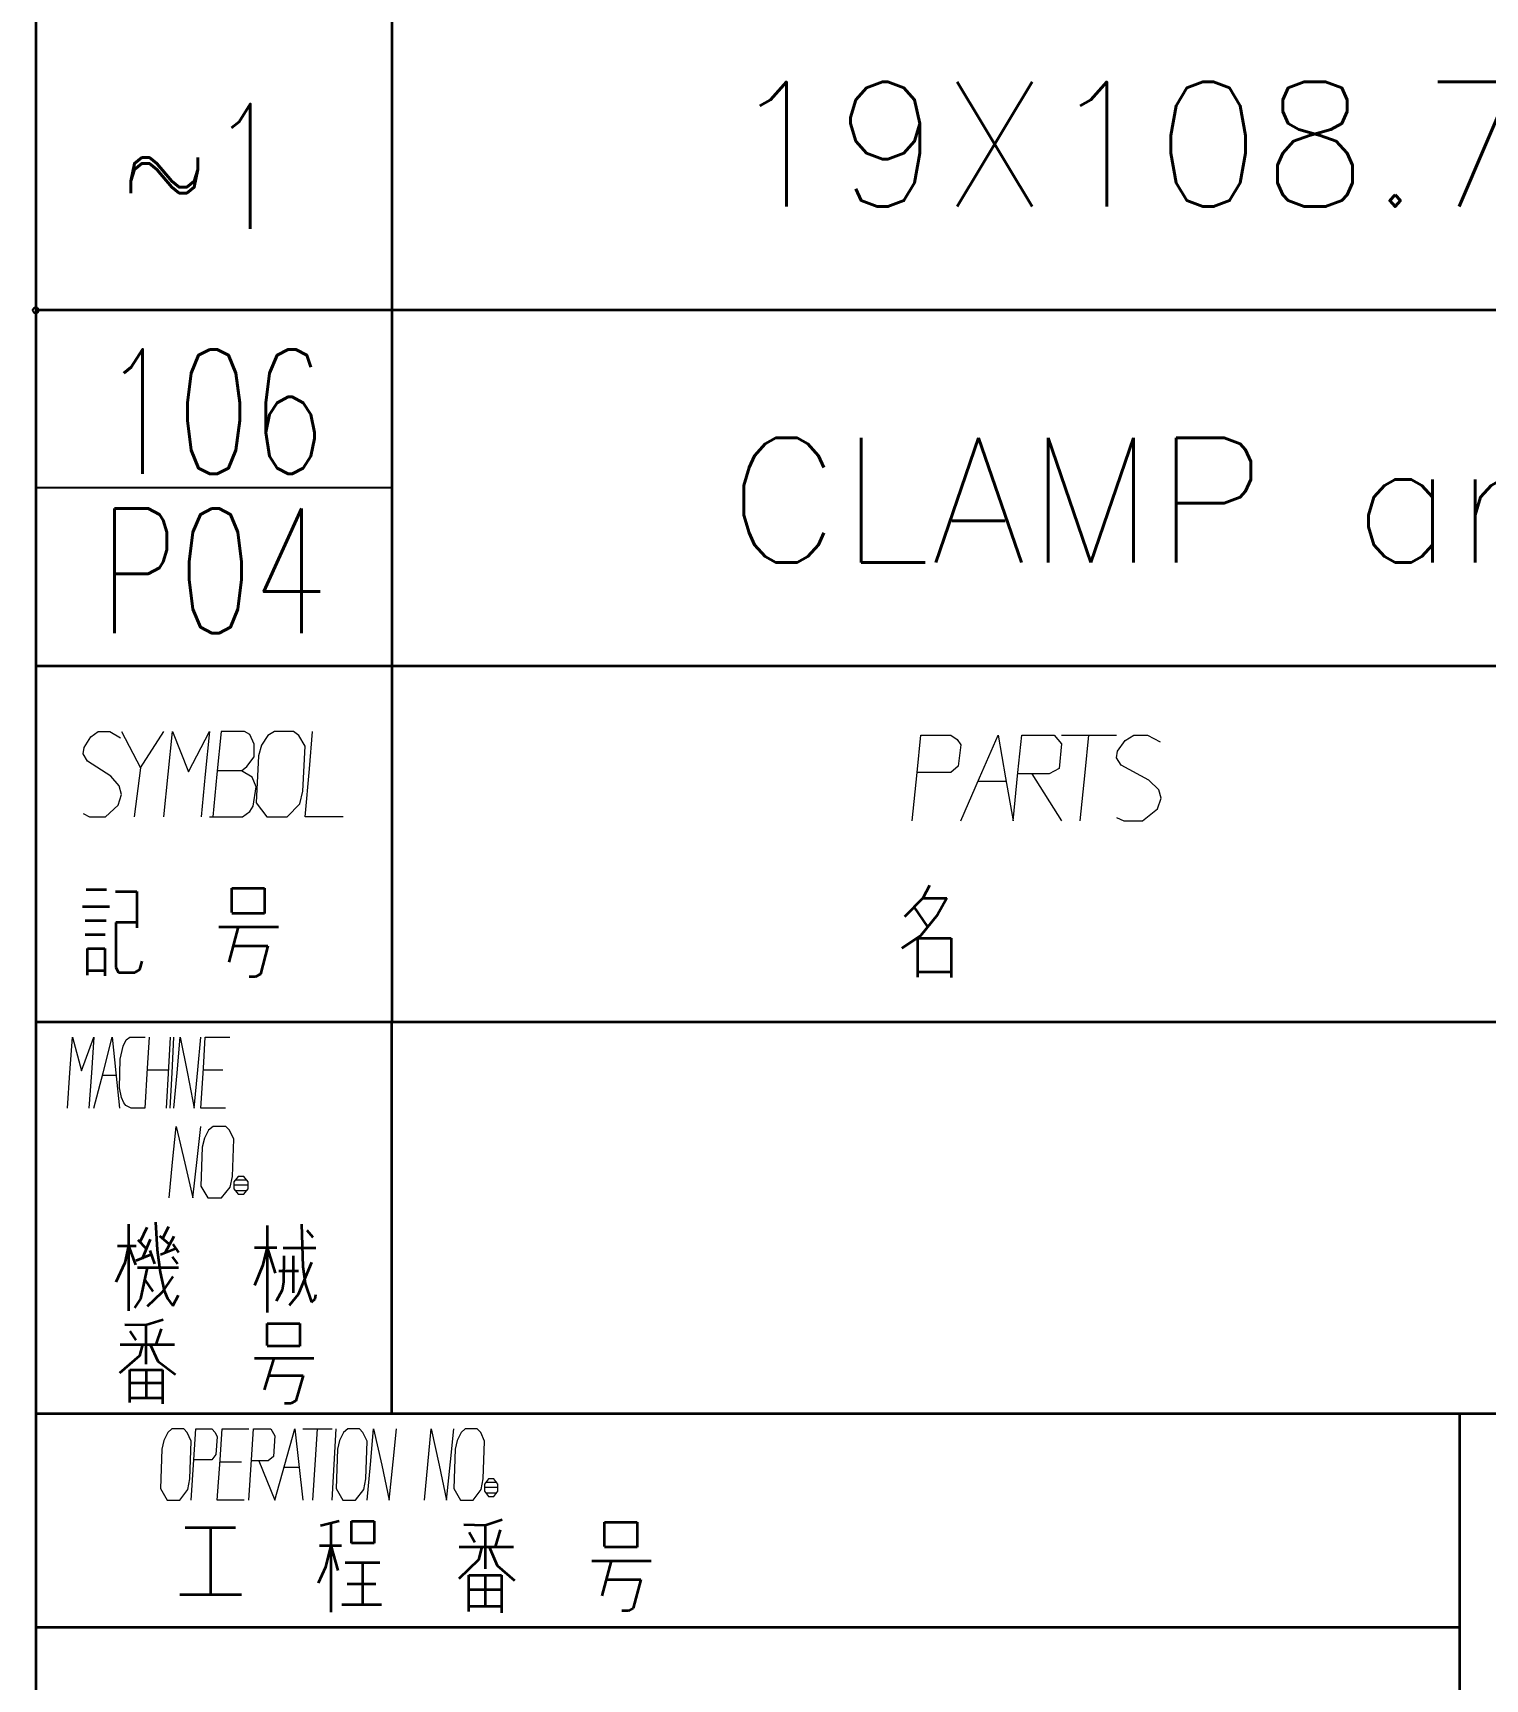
# Model space of a CAD drawing. Header units: millimetres. Extents: x 1333 to 104182, y -62616 to -5704.
# Drawn here: x 49564.24 to 49605.04, y -62470.74 to -62424.49 of the extents above; entities that cross this region are included whole.
import ezdxf
from ezdxf.enums import TextEntityAlignment as Align

# ---------------------------------------------------------------- set-up
doc = ezdxf.new("R2010")
doc.units = ezdxf.units.MM
doc.header["$LTSCALE"] = 0.5
for name, color, linetype in [('08', 1, 'Continuous'), ('\\M+195B6\\M+18E9A', 4, 'Continuous'), ('SHM_LABEL', 40, 'Continuous')]:
    doc.layers.add(name, color=color, linetype=linetype)
doc.layers.add('\\M+1907D\\M+19867\\M+195E2\\M+18F95\\M+190FC', color=7, linetype='Continuous', plot=False)
doc.styles.get("Standard").update_dxf_attribs({"font": 'simplex.shx'})

# ---------------------------------------------------------------- blocks, each defined once
blk = doc.blocks.new('999')
at = {"color": 7, "lineweight": 35, "ltscale": 0.25}
for p, q in [((75474.98, -11331.12), (75474.98, -11391.12)), ((75504.98, -11331.12), (75504.98, -11391.12)), ((75474.98, -11391.12), (75474.98, -11421.12)), ((75504.98, -11391.12), (75504.98, -11421.12)), ((75474.98, -11421.12), (75474.98, -11451.12)), ((75474.98, -11421.12), (75474.98, -11451.12)), ((75504.98, -11421.12), (75504.98, -11451.12)), ((75504.98, -11421.12), (75504.98, -11451.12))]:
    blk.add_line(p, q, dxfattribs=at)
at = {"color": 7, "lineweight": 35}
for p, q in [((75894.98, -11391.12), (75474.98, -11391.12)), ((75894.98, -11421.12), (75474.98, -11421.12)), ((75894.98, -11421.12), (75474.98, -11421.12)), ((75894.98, -11421.12), (75474.98, -11421.12)), ((75894.98, -11451.12), (75474.98, -11451.12)), ((75474.98, -11451.12), (75474.98, -11826.55)), ((75894.98, -11451.12), (75474.98, -11451.12)), ((75894.98, -11451.12), (75474.98, -11451.12)), ((75894.98, -11451.12), (75474.98, -11451.12)), ((75849.98, -11484.12), (75474.98, -11484.12)), ((75474.98, -11502.12), (75594.98, -11502.12))]:
    blk.add_line(p, q, dxfattribs=at)
at = {"color": 7, "lineweight": 35, "ltscale": 0.022888}
for p, q in [((75491.49, -11439.82), (75494.24, -11439.82)), ((75491.49, -11439.82), (75494.24, -11439.82)), ((75494.24, -11441.96), (75491.49, -11441.96)), ((75494.24, -11441.96), (75491.49, -11441.96)), ((75482.89, -11480.43), (75485.64, -11480.43)), ((75482.89, -11481.52), (75485.64, -11481.52)), ((75482.89, -11482.78), (75485.64, -11482.78))]:
    blk.add_line(p, q, dxfattribs=at)
at = {"color": 7, "lineweight": 35, "ltscale": 0.017297}
for p, q in [((75491.49, -11441.89), (75491.49, -11439.82)), ((75491.49, -11441.89), (75491.49, -11439.82)), ((75522.92, -11495.32), (75522.92, -11493.25))]:
    blk.add_line(p, q, dxfattribs=at)
at = {"color": 7, "lineweight": 35, "ltscale": 0.017825}
for p, q in [((75494.24, -11439.82), (75494.24, -11441.96)), ((75494.24, -11439.82), (75494.24, -11441.96)), ((75525.66, -11493.25), (75525.66, -11495.38))]:
    blk.add_line(p, q, dxfattribs=at)
at = {"color": 7, "lineweight": 35, "ltscale": 0.010047}
blk.add_line((75550.3, -11439.61), (75549.73, -11440.67), dxfattribs=at)
blk.add_line((75550.3, -11439.61), (75549.73, -11440.67), dxfattribs=at)
at = {"color": 7, "lineweight": 35, "ltscale": 0.014026}
blk.add_line((75479.23, -11439.94), (75480.92, -11439.94), dxfattribs=at)
blk.add_line((75479.23, -11439.94), (75480.92, -11439.94), dxfattribs=at)
at = {"color": 7, "lineweight": 35, "ltscale": 0.015002}
blk.add_line((75481.69, -11440.11), (75483.49, -11440.11), dxfattribs=at)
blk.add_line((75481.69, -11440.11), (75483.49, -11440.11), dxfattribs=at)
at = {"color": 7, "lineweight": 35, "ltscale": 0.025366}
blk.add_line((75483.49, -11440.11), (75483.49, -11443.16), dxfattribs=at)
blk.add_line((75483.49, -11440.11), (75483.49, -11443.16), dxfattribs=at)
at = {"color": 7, "lineweight": 35, "ltscale": 0.018417}
blk.add_line((75549.73, -11440.67), (75548.18, -11442.25), dxfattribs=at)
blk.add_line((75549.73, -11440.67), (75548.18, -11442.25), dxfattribs=at)
at = {"color": 7, "lineweight": 35, "ltscale": 0.016846}
blk.add_line((75549.73, -11440.67), (75551.75, -11440.67), dxfattribs=at)
blk.add_line((75549.73, -11440.67), (75551.75, -11440.67), dxfattribs=at)
at = {"color": 7, "lineweight": 35, "ltscale": 0.013334}
blk.add_line((75551.75, -11440.67), (75550.97, -11442.06), dxfattribs=at)
blk.add_line((75551.75, -11440.67), (75550.97, -11442.06), dxfattribs=at)
at = {"color": 7, "lineweight": 35, "ltscale": 0.018872}
blk.add_line((75478.92, -11441.37), (75481.19, -11441.37), dxfattribs=at)
blk.add_line((75478.92, -11441.37), (75481.19, -11441.37), dxfattribs=at)
at = {"color": 7, "lineweight": 35, "ltscale": 0.014832}
for p, q in [((75479.12, -11442.54), (75480.9, -11442.54)), ((75479.12, -11442.54), (75480.9, -11442.54)), ((75482.48, -11471.41), (75481.73, -11473.03))]:
    blk.add_line(p, q, dxfattribs=at)
at = {"color": 7, "lineweight": 35, "ltscale": 0.016928}
blk.add_line((75550.15, -11443.08), (75549.01, -11441.4), dxfattribs=at)
blk.add_line((75550.15, -11443.08), (75549.01, -11441.4), dxfattribs=at)
at = {"color": 7, "lineweight": 35, "ltscale": 0.018948}
blk.add_line((75550.97, -11442.06), (75549.54, -11443.84), dxfattribs=at)
blk.add_line((75550.97, -11442.06), (75549.54, -11443.84), dxfattribs=at)
at = {"color": 7, "lineweight": 35, "ltscale": 0.014185}
blk.add_line((75479.12, -11443.74), (75480.82, -11443.74), dxfattribs=at)
blk.add_line((75479.12, -11443.74), (75480.82, -11443.74), dxfattribs=at)
at = {"color": 7, "lineweight": 35, "ltscale": 0.031506}
blk.add_line((75481.71, -11442.73), (75481.71, -11446.51), dxfattribs=at)
blk.add_line((75481.71, -11442.73), (75481.71, -11446.51), dxfattribs=at)
at = {"color": 7, "lineweight": 35, "ltscale": 0.014844}
blk.add_line((75483.49, -11442.73), (75481.71, -11442.73), dxfattribs=at)
blk.add_line((75483.49, -11442.73), (75481.71, -11442.73), dxfattribs=at)
at = {"color": 7, "lineweight": 35, "ltscale": 0.041736}
for p, q in [((75490.41, -11443.08), (75495.42, -11443.08)), ((75490.41, -11443.08), (75495.42, -11443.08)), ((75493.4, -11479.44), (75498.41, -11479.44))]:
    blk.add_line(p, q, dxfattribs=at)
at = {"color": 7, "lineweight": 35, "ltscale": 0.025634}
for p, q in [((75492.04, -11443.08), (75491.25, -11446.05)), ((75492.04, -11443.08), (75491.25, -11446.05)), ((75523.47, -11496.51), (75522.67, -11499.48))]:
    blk.add_line(p, q, dxfattribs=at)
at = {"color": 7, "lineweight": 35, "ltscale": 0.015788}
blk.add_line((75549.54, -11443.84), (75547.96, -11444.87), dxfattribs=at)
blk.add_line((75549.54, -11443.84), (75547.96, -11444.87), dxfattribs=at)
at = {"color": 7, "lineweight": 35, "ltscale": 0.018579}
blk.add_line((75479.33, -11447.15), (75479.33, -11444.92), dxfattribs=at)
blk.add_line((75479.33, -11447.15), (75479.33, -11444.92), dxfattribs=at)
at = {"color": 7, "lineweight": 35, "ltscale": 0.012085}
for p, q in [((75479.33, -11444.92), (75480.78, -11444.92)), ((75479.33, -11444.92), (75480.78, -11444.92)), ((75479.33, -11446.76), (75480.78, -11446.76)), ((75479.33, -11446.76), (75480.78, -11446.76))]:
    blk.add_line(p, q, dxfattribs=at)
at = {"color": 7, "lineweight": 35, "ltscale": 0.019064}
blk.add_line((75480.78, -11444.92), (75480.78, -11447.21), dxfattribs=at)
blk.add_line((75480.78, -11444.92), (75480.78, -11447.21), dxfattribs=at)
at = {"color": 7, "lineweight": 35, "ltscale": 0.024365}
blk.add_line((75491.61, -11444.69), (75494.54, -11444.69), dxfattribs=at)
blk.add_line((75491.61, -11444.69), (75494.54, -11444.69), dxfattribs=at)
at = {"color": 7, "lineweight": 35, "ltscale": 0.020594}
for p, q in [((75494.54, -11444.69), (75493.9, -11447.07)), ((75494.54, -11444.69), (75493.9, -11447.07)), ((75525.96, -11498.11), (75525.32, -11500.5))]:
    blk.add_line(p, q, dxfattribs=at)
at = {"color": 7, "lineweight": 35, "ltscale": 0.027603}
blk.add_line((75549.31, -11447.34), (75549.31, -11444.03), dxfattribs=at)
blk.add_line((75549.31, -11447.34), (75549.31, -11444.03), dxfattribs=at)
at = {"color": 7, "lineweight": 35, "ltscale": 0.023572}
for p, q in [((75549.31, -11444.03), (75552.14, -11444.03)), ((75549.31, -11444.03), (75552.14, -11444.03)), ((75549.31, -11446.88), (75552.14, -11446.88)), ((75549.31, -11446.88), (75552.14, -11446.88))]:
    blk.add_line(p, q, dxfattribs=at)
at = {"color": 7, "lineweight": 35, "ltscale": 0.027719}
blk.add_line((75552.14, -11444.03), (75552.14, -11447.36), dxfattribs=at)
blk.add_line((75552.14, -11444.03), (75552.14, -11447.36), dxfattribs=at)
at = {"color": 7, "lineweight": 35, "ltscale": 0.004025}
blk.add_line((75481.71, -11446.51), (75481.95, -11446.93), dxfattribs=at)
blk.add_line((75481.71, -11446.51), (75481.95, -11446.93), dxfattribs=at)
at = {"color": 7, "lineweight": 35, "ltscale": 0.004087}
blk.add_line((75483.31, -11446.93), (75483.74, -11446.68), dxfattribs=at)
blk.add_line((75483.31, -11446.93), (75483.74, -11446.68), dxfattribs=at)
at = {"color": 7, "lineweight": 35, "ltscale": 0.006183}
blk.add_line((75483.74, -11446.68), (75483.93, -11445.97), dxfattribs=at)
blk.add_line((75483.74, -11446.68), (75483.93, -11445.97), dxfattribs=at)
at = {"color": 7, "lineweight": 35, "ltscale": 0.011377}
blk.add_line((75481.95, -11446.93), (75483.31, -11446.93), dxfattribs=at)
blk.add_line((75481.95, -11446.93), (75483.31, -11446.93), dxfattribs=at)
at = {"color": 7, "lineweight": 35, "ltscale": 0.004529}
for p, q in [((75493.49, -11447.3), (75492.95, -11447.3)), ((75493.49, -11447.3), (75492.95, -11447.3)), ((75496.48, -11483.25), (75495.94, -11483.25)), ((75524.92, -11500.73), (75524.38, -11500.73))]:
    blk.add_line(p, q, dxfattribs=at)
at = {"color": 7, "lineweight": 35, "ltscale": 0.003862}
for p, q in [((75493.9, -11447.07), (75493.49, -11447.3)), ((75493.9, -11447.07), (75493.49, -11447.3)), ((75525.32, -11500.5), (75524.92, -11500.73))]:
    blk.add_line(p, q, dxfattribs=at)
at = {"color": 7, "lineweight": 35, "ltscale": 0.275}
blk.add_line((75504.98, -11484.12), (75504.98, -11451.12), dxfattribs=at)
at = {"color": 7, "lineweight": 35, "ltscale": 0.060724}
blk.add_line((75482.78, -11468.15), (75482.78, -11475.44), dxfattribs=at)
at = {"color": 7, "lineweight": 35, "ltscale": 0.011365}
blk.add_line((75484.32, -11468.42), (75483.75, -11469.65), dxfattribs=at)
at = {"color": 7, "lineweight": 35, "ltscale": 0.019506}
blk.add_line((75485.05, -11467.98), (75485.19, -11470.32), dxfattribs=at)
at = {"color": 7, "lineweight": 35, "ltscale": 0.008806}
blk.add_line((75486.17, -11468.37), (75485.67, -11469.29), dxfattribs=at)
at = {"color": 7, "lineweight": 35, "ltscale": 0.060892}
blk.add_line((75494.47, -11468.27), (75494.47, -11475.58), dxfattribs=at)
at = {"color": 7, "lineweight": 35, "ltscale": 0.029794}
blk.add_line((75497.36, -11468.14), (75497.48, -11471.71), dxfattribs=at)
at = {"color": 7, "lineweight": 35, "ltscale": 0.006582}
blk.add_line((75497.81, -11468.64), (75498.32, -11469.25), dxfattribs=at)
at = {"color": 7, "lineweight": 35, "ltscale": 0.013098}
blk.add_line((75481.86, -11469.98), (75483.43, -11469.98), dxfattribs=at)
at = {"color": 7, "lineweight": 35, "ltscale": 0.012242}
blk.add_line((75482.78, -11469.98), (75482.48, -11471.41), dxfattribs=at)
at = {"color": 7, "lineweight": 35, "ltscale": 0.014135}
blk.add_line((75482.78, -11469.98), (75483.37, -11471.57), dxfattribs=at)
at = {"color": 7, "lineweight": 35, "ltscale": 0.008654}
blk.add_line((75483.56, -11469.47), (75484.28, -11470.21), dxfattribs=at)
at = {"color": 7, "lineweight": 35, "ltscale": 0.014615}
blk.add_line((75484.6, -11469.45), (75483.93, -11471.07), dxfattribs=at)
at = {"color": 7, "lineweight": 35, "ltscale": 0.009807}
blk.add_line((75484.58, -11470.37), (75484.97, -11471.48), dxfattribs=at)
at = {"color": 7, "lineweight": 35, "ltscale": 0.015709}
blk.add_line((75485.19, -11470.32), (75485.45, -11472.19), dxfattribs=at)
at = {"color": 7, "lineweight": 35, "ltscale": 0.008235}
blk.add_line((75485.41, -11469.13), (75486.15, -11469.79), dxfattribs=at)
at = {"color": 7, "lineweight": 35, "ltscale": 0.011429}
blk.add_line((75485.48, -11470.71), (75486.75, -11470.21), dxfattribs=at)
at = {"color": 7, "lineweight": 35, "ltscale": 0.013193}
blk.add_line((75486.61, -11469.19), (75485.84, -11470.58), dxfattribs=at)
at = {"color": 7, "lineweight": 35, "ltscale": 0.007169}
blk.add_line((75486.52, -11469.84), (75487.01, -11470.54), dxfattribs=at)
at = {"color": 7, "lineweight": 35, "ltscale": 0.01554}
blk.add_line((75493.42, -11470.1), (75495.29, -11470.1), dxfattribs=at)
at = {"color": 7, "lineweight": 35, "ltscale": 0.013495}
blk.add_line((75494.47, -11470.1), (75494.07, -11471.67), dxfattribs=at)
at = {"color": 7, "lineweight": 35, "ltscale": 0.018979}
blk.add_line((75494.47, -11470.1), (75495.14, -11472.28), dxfattribs=at)
at = {"color": 7, "lineweight": 35, "ltscale": 0.022961}
blk.add_line((75495.82, -11470.15), (75498.58, -11470.15), dxfattribs=at)
at = {"color": 7, "lineweight": 35, "ltscale": 0.011112}
blk.add_line((75483.43, -11471.22), (75484.67, -11470.71), dxfattribs=at)
at = {"color": 7, "lineweight": 35, "ltscale": 0.005982}
blk.add_line((75486.48, -11470.91), (75486.91, -11471.48), dxfattribs=at)
at = {"color": 7, "lineweight": 35, "ltscale": 0.014807}
blk.add_line((75494.07, -11471.67), (75493.4, -11473.32), dxfattribs=at)
at = {"color": 7, "lineweight": 35, "ltscale": 0.018443}
blk.add_line((75495.87, -11470.82), (75495.84, -11473.03), dxfattribs=at)
at = {"color": 7, "lineweight": 35, "ltscale": 0.026068}
blk.add_line((75496.66, -11470.81), (75496.66, -11473.93), dxfattribs=at)
at = {"color": 7, "lineweight": 35, "ltscale": 0.024334}
blk.add_line((75498.21, -11471.37), (75497.09, -11474.07), dxfattribs=at)
at = {"color": 7, "lineweight": 35, "ltscale": 0.012072}
blk.add_line((75497.48, -11471.71), (75497.69, -11473.14), dxfattribs=at)
at = {"color": 7, "lineweight": 35, "ltscale": 0.028906}
blk.add_line((75483.54, -11471.8), (75487.01, -11471.8), dxfattribs=at)
at = {"color": 7, "lineweight": 35, "ltscale": 0.022542}
blk.add_line((75484.36, -11471.8), (75483.8, -11474.45), dxfattribs=at)
at = {"color": 7, "lineweight": 35, "ltscale": 0.009936}
blk.add_line((75484.15, -11472.84), (75484.84, -11473.81), dxfattribs=at)
at = {"color": 7, "lineweight": 35, "ltscale": 0.013168}
blk.add_line((75485.45, -11472.19), (75485.78, -11473.73), dxfattribs=at)
at = {"color": 7, "lineweight": 35, "ltscale": 0.013505}
blk.add_line((75486.52, -11472.57), (75485.6, -11473.9), dxfattribs=at)
at = {"color": 7, "lineweight": 35, "ltscale": 0.013708}
blk.add_line((75495.47, -11472.08), (75497.11, -11472.08), dxfattribs=at)
at = {"color": 7, "lineweight": 35, "ltscale": 0.005843}
blk.add_line((75495.84, -11473.03), (75495.73, -11473.72), dxfattribs=at)
at = {"color": 7, "lineweight": 35, "ltscale": 0.013786}
blk.add_line((75497.69, -11473.14), (75498.21, -11474.71), dxfattribs=at)
at = {"color": 7, "lineweight": 35, "ltscale": 0.007633}
blk.add_line((75483.8, -11474.45), (75483.28, -11475.2), dxfattribs=at)
at = {"color": 7, "lineweight": 35, "ltscale": 0.014353}
blk.add_line((75485.6, -11473.9), (75484.35, -11475.09), dxfattribs=at)
at = {"color": 7, "lineweight": 35, "ltscale": 0.006149}
blk.add_line((75485.78, -11473.73), (75486.06, -11474.41), dxfattribs=at)
at = {"color": 7, "lineweight": 35, "ltscale": 0.00645}
blk.add_line((75486.06, -11474.41), (75486.53, -11475.03), dxfattribs=at)
at = {"color": 7, "lineweight": 35, "ltscale": 0.008462}
blk.add_line((75486.53, -11475.03), (75487, -11474.13), dxfattribs=at)
at = {"color": 7, "lineweight": 35, "ltscale": 0.008715}
blk.add_line((75495.73, -11473.72), (75495.22, -11474.64), dxfattribs=at)
at = {"color": 7, "lineweight": 35, "ltscale": 0.010031}
blk.add_line((75497.09, -11474.07), (75496.32, -11475), dxfattribs=at)
at = {"color": 7, "lineweight": 35, "ltscale": 0.003454}
blk.add_line((75498.21, -11474.71), (75498.51, -11474.43), dxfattribs=at)
at = {"color": 7, "lineweight": 35, "ltscale": 0.003042}
blk.add_line((75498.51, -11474.43), (75498.58, -11474.07), dxfattribs=at)
at = {"color": 7, "lineweight": 35, "ltscale": 0.014798}
blk.add_line((75484.25, -11476.66), (75482.47, -11476.62), dxfattribs=at)
at = {"color": 7, "lineweight": 35, "ltscale": 0.007403}
blk.add_line((75482.91, -11477.17), (75483.4, -11477.92), dxfattribs=at)
at = {"color": 7, "lineweight": 35, "ltscale": 0.012683}
blk.add_line((75485.7, -11476.22), (75484.25, -11476.66), dxfattribs=at)
at = {"color": 7, "lineweight": 35, "ltscale": 0.027322}
blk.add_line((75484.25, -11476.66), (75484.25, -11479.94), dxfattribs=at)
at = {"color": 7, "lineweight": 35, "ltscale": 0.011416}
blk.add_line((75485.54, -11476.98), (75485.09, -11478.28), dxfattribs=at)
at = {"color": 7, "lineweight": 35, "ltscale": 0.015567}
blk.add_line((75494.48, -11478.37), (75494.48, -11476.51), dxfattribs=at)
at = {"color": 7, "lineweight": 35, "ltscale": 0.0229}
for p, q in [((75494.48, -11476.51), (75497.23, -11476.51)), ((75497.23, -11478.43), (75494.48, -11478.43)), ((75522.92, -11493.25), (75525.66, -11493.25)), ((75525.66, -11495.38), (75522.92, -11495.38)), ((75511.48, -11497.74), (75514.23, -11497.74)), ((75511.48, -11498.95), (75514.23, -11498.95)), ((75511.48, -11500.35), (75514.23, -11500.35))]:
    blk.add_line(p, q, dxfattribs=at)
at = {"color": 7, "lineweight": 35, "ltscale": 0.016043}
blk.add_line((75497.23, -11476.51), (75497.23, -11478.43), dxfattribs=at)
at = {"color": 7, "lineweight": 35, "ltscale": 0.03822}
blk.add_line((75482.07, -11478.28), (75486.66, -11478.28), dxfattribs=at)
at = {"color": 7, "lineweight": 35, "ltscale": 0.008421}
blk.add_line((75483.97, -11478.28), (75483.7, -11479.25), dxfattribs=at)
at = {"color": 7, "lineweight": 35, "ltscale": 0.012965}
blk.add_line((75484.61, -11478.28), (75485.26, -11479.69), dxfattribs=at)
at = {"color": 7, "lineweight": 35, "ltscale": 0.018423}
blk.add_line((75483.7, -11479.25), (75482.03, -11480.7), dxfattribs=at)
at = {"color": 7, "lineweight": 35, "ltscale": 0.015574}
blk.add_line((75485.26, -11479.69), (75486.74, -11480.83), dxfattribs=at)
at = {"color": 7, "lineweight": 35, "ltscale": 0.023249}
blk.add_line((75495.03, -11479.44), (75494.23, -11482.12), dxfattribs=at)
at = {"color": 7, "lineweight": 35, "ltscale": 0.022873}
blk.add_line((75482.89, -11483.18), (75482.89, -11480.43), dxfattribs=at)
at = {"color": 7, "lineweight": 35, "ltscale": 0.019537}
blk.add_line((75484.27, -11480.43), (75484.27, -11482.78), dxfattribs=at)
at = {"color": 7, "lineweight": 35, "ltscale": 0.023828}
blk.add_line((75485.64, -11480.43), (75485.64, -11483.29), dxfattribs=at)
at = {"color": 7, "lineweight": 35, "ltscale": 0.024377}
for p, q in [((75494.6, -11480.89), (75497.52, -11480.89)), ((75501.06, -11496.67), (75503.98, -11496.67)), ((75523.04, -11498.11), (75525.96, -11498.11))]:
    blk.add_line(p, q, dxfattribs=at)
at = {"color": 7, "lineweight": 35, "ltscale": 0.01868}
blk.add_line((75497.52, -11480.89), (75496.88, -11483.04), dxfattribs=at)
at = {"color": 7, "lineweight": 35, "ltscale": 0.00377}
blk.add_line((75496.88, -11483.04), (75496.48, -11483.25), dxfattribs=at)
at = {"color": 7, "lineweight": 35, "ltscale": 0.375}
blk.add_line((75594.98, -11484.12), (75594.98, -11529.12), dxfattribs=at)
at = {"color": 7, "lineweight": 35, "ltscale": 0.035352}
blk.add_line((75487.56, -11493.7), (75491.8, -11493.7), dxfattribs=at)
at = {"color": 7, "lineweight": 35, "ltscale": 0.047241}
blk.add_line((75489.69, -11493.7), (75489.69, -11499.37), dxfattribs=at)
at = {"color": 7, "lineweight": 35, "ltscale": 0.013541}
blk.add_line((75500.55, -11493.17), (75498.98, -11493.58), dxfattribs=at)
at = {"color": 7, "lineweight": 35, "ltscale": 0.062445}
blk.add_line((75499.85, -11493.35), (75499.85, -11500.85), dxfattribs=at)
at = {"color": 7, "lineweight": 35, "ltscale": 0.015881}
for p, q in [((75501.58, -11493.19), (75503.49, -11493.19)), ((75503.49, -11495.04), (75501.58, -11495.04))]:
    blk.add_line(p, q, dxfattribs=at)
at = {"color": 7, "lineweight": 35, "ltscale": 0.015408}
for p, q in [((75501.58, -11495.04), (75501.58, -11493.19)), ((75503.49, -11493.19), (75503.49, -11495.04))]:
    blk.add_line(p, q, dxfattribs=at)
at = {"color": 7, "lineweight": 35, "ltscale": 0.014799}
blk.add_line((75512.84, -11493.55), (75511.06, -11493.5), dxfattribs=at)
at = {"color": 7, "lineweight": 35, "ltscale": 0.012807}
blk.add_line((75514.29, -11493.06), (75512.84, -11493.55), dxfattribs=at)
at = {"color": 7, "lineweight": 35, "ltscale": 0.030356}
blk.add_line((75512.84, -11493.55), (75512.84, -11497.19), dxfattribs=at)
at = {"color": 7, "lineweight": 35, "ltscale": 0.012557}
blk.add_line((75514.12, -11493.91), (75513.68, -11495.35), dxfattribs=at)
at = {"color": 7, "lineweight": 35, "ltscale": 0.015503}
blk.add_line((75498.88, -11495.22), (75500.74, -11495.22), dxfattribs=at)
at = {"color": 7, "lineweight": 35, "ltscale": 0.015863}
blk.add_line((75499.85, -11495.22), (75499.39, -11497.07), dxfattribs=at)
at = {"color": 7, "lineweight": 35, "ltscale": 0.01831}
blk.add_line((75499.85, -11495.22), (75500.43, -11497.34), dxfattribs=at)
at = {"color": 7, "lineweight": 35, "ltscale": 0.038208}
blk.add_line((75510.66, -11495.35), (75515.24, -11495.35), dxfattribs=at)
at = {"color": 7, "lineweight": 35, "ltscale": 0.007986}
blk.add_line((75511.5, -11494.12), (75511.99, -11494.94), dxfattribs=at)
at = {"color": 7, "lineweight": 35, "ltscale": 0.009288}
blk.add_line((75512.56, -11495.35), (75512.29, -11496.43), dxfattribs=at)
at = {"color": 7, "lineweight": 35, "ltscale": 0.014155}
blk.add_line((75513.19, -11495.35), (75513.85, -11496.91), dxfattribs=at)
at = {"color": 7, "lineweight": 35, "ltscale": 0.029434}
blk.add_line((75502.5, -11496.67), (75502.5, -11500.2), dxfattribs=at)
at = {"color": 7, "lineweight": 35, "ltscale": 0.019327}
blk.add_line((75512.29, -11496.43), (75510.62, -11498.04), dxfattribs=at)
at = {"color": 7, "lineweight": 35, "ltscale": 0.041748}
blk.add_line((75521.84, -11496.51), (75526.85, -11496.51), dxfattribs=at)
at = {"color": 7, "lineweight": 35, "ltscale": 0.012209}
blk.add_line((75499.39, -11497.07), (75498.76, -11498.4), dxfattribs=at)
at = {"color": 7, "lineweight": 35, "ltscale": 0.025415}
blk.add_line((75511.48, -11500.79), (75511.48, -11497.74), dxfattribs=at)
at = {"color": 7, "lineweight": 35, "ltscale": 0.021707}
blk.add_line((75512.86, -11497.74), (75512.86, -11500.35), dxfattribs=at)
at = {"color": 7, "lineweight": 35, "ltscale": 0.016253}
blk.add_line((75513.85, -11496.91), (75515.33, -11498.19), dxfattribs=at)
at = {"color": 7, "lineweight": 35, "ltscale": 0.026474}
blk.add_line((75514.23, -11497.74), (75514.23, -11500.92), dxfattribs=at)
at = {"color": 7, "lineweight": 35, "ltscale": 0.043286}
blk.add_line((75487.12, -11499.37), (75492.31, -11499.37), dxfattribs=at)
at = {"color": 7, "lineweight": 35, "ltscale": 0.019995}
blk.add_line((75501.22, -11498.46), (75503.62, -11498.46), dxfattribs=at)
at = {"color": 7, "lineweight": 35, "ltscale": 0.027747}
blk.add_line((75500.77, -11500.2), (75504.1, -11500.2), dxfattribs=at)
at = {"color": 7, "lineweight": 13}
for points in [[(75478.97, -11433.54), (75479.51, -11433.81), (75480.85, -11433.81), (75481.92, -11432.82), (75482.19, -11431.92), (75482.01, -11431.2), (75481.3, -11430.39), (75479.33, -11429.13), (75478.97, -11428.5), (75479.06, -11427.96), (75479.6, -11427.06), (75480.22, -11426.61), (75481.21, -11426.61), (75482.1, -11427.15)], [(75478.97, -11433.54), (75479.51, -11433.81), (75480.85, -11433.81), (75481.92, -11432.82), (75482.19, -11431.92), (75482.01, -11431.2), (75481.3, -11430.39), (75479.33, -11429.13), (75478.97, -11428.5), (75479.06, -11427.96), (75479.6, -11427.06), (75480.22, -11426.61), (75481.21, -11426.61), (75482.1, -11427.15)], [(75482.19, -11426.61), (75483.8, -11429.67), (75483.27, -11433.81)], [(75482.19, -11426.61), (75483.8, -11429.67), (75483.27, -11433.81)], [(75483.8, -11429.67), (75485.77, -11426.61)], [(75483.8, -11429.67), (75485.77, -11426.61)], [(75485.77, -11433.81), (75486.13, -11430.21), (75486.49, -11426.61), (75487.83, -11430.03), (75489.62, -11426.61), (75489.26, -11430.21), (75488.9, -11433.81)], [(75485.77, -11433.81), (75486.13, -11430.21), (75486.49, -11426.61), (75487.83, -11430.03), (75489.62, -11426.61), (75489.26, -11430.21), (75488.9, -11433.81)], [(75489.62, -11433.81), (75492.39, -11433.81), (75493.02, -11433.36), (75493.29, -11432.91), (75493.55, -11431.29), (75493.2, -11430.48), (75492.3, -11429.94), (75492.75, -11429.58), (75493.38, -11428.77), (75493.38, -11427.69), (75493.02, -11426.88), (75492.57, -11426.61), (75490.6, -11426.61), (75490.24, -11430.21), (75489.89, -11433.81)], [(75489.62, -11433.81), (75492.39, -11433.81), (75493.02, -11433.36), (75493.29, -11432.91), (75493.55, -11431.29), (75493.2, -11430.48), (75492.3, -11429.94), (75492.75, -11429.58), (75493.38, -11428.77), (75493.38, -11427.69), (75493.02, -11426.88), (75492.57, -11426.61), (75490.6, -11426.61), (75490.24, -11430.21), (75489.89, -11433.81)], [(75500.89, -11433.81), (75497.67, -11433.81), (75498.03, -11429.76), (75498.3, -11426.61)], [(75500.89, -11433.81), (75497.67, -11433.81), (75498.03, -11429.76), (75498.3, -11426.61)], [(75548.84, -11434.14), (75549.26, -11430.09), (75549.58, -11426.94), (75552.1, -11426.94), (75552.62, -11427.3), (75552.93, -11427.75), (75552.72, -11429.55), (75552.1, -11430.09), (75549.26, -11430.09)], [(75548.84, -11434.14), (75549.26, -11430.09), (75549.58, -11426.94), (75552.1, -11426.94), (75552.62, -11427.3), (75552.93, -11427.75), (75552.72, -11429.55), (75552.1, -11430.09), (75549.26, -11430.09)], [(75552.93, -11434.14), (75554.51, -11430.54), (75556.08, -11426.94), (75556.71, -11430.54), (75557.34, -11434.14)], [(75552.93, -11434.14), (75554.51, -11430.54), (75556.08, -11426.94), (75556.71, -11430.54), (75557.34, -11434.14)], [(75557.34, -11434.14), (75557.76, -11430.09), (75558.08, -11426.94), (75560.81, -11426.94), (75561.43, -11427.66), (75561.23, -11429.73), (75560.39, -11430.18), (75557.76, -11430.18)], [(75557.34, -11434.14), (75557.76, -11430.09), (75558.08, -11426.94), (75560.81, -11426.94), (75561.43, -11427.66), (75561.23, -11429.73), (75560.39, -11430.18), (75557.76, -11430.18)], [(75561.43, -11426.94), (75566.05, -11426.94)], [(75561.43, -11426.94), (75566.05, -11426.94)], [(75563.01, -11434.14), (75563.43, -11430.09), (75563.74, -11426.94)], [(75563.01, -11434.14), (75563.43, -11430.09), (75563.74, -11426.94)], [(75566.05, -11433.87), (75566.68, -11434.14), (75568.26, -11434.14), (75569.52, -11433.15), (75569.83, -11432.25), (75569.62, -11431.53), (75568.78, -11430.72), (75566.47, -11429.46), (75566.05, -11428.83), (75566.16, -11428.29), (75566.79, -11427.39), (75567.52, -11426.94), (75568.68, -11426.94), (75569.73, -11427.48)], [(75566.05, -11433.87), (75566.68, -11434.14), (75568.26, -11434.14), (75569.52, -11433.15), (75569.83, -11432.25), (75569.62, -11431.53), (75568.78, -11430.72), (75566.47, -11429.46), (75566.05, -11428.83), (75566.16, -11428.29), (75566.79, -11427.39), (75567.52, -11426.94), (75568.68, -11426.94), (75569.73, -11427.48)], [(75492.3, -11429.94), (75490.24, -11429.94)], [(75492.3, -11429.94), (75490.24, -11429.94)], [(75554.4, -11430.81), (75556.71, -11430.81)], [(75554.4, -11430.81), (75556.71, -11430.81)], [(75558.92, -11430.18), (75561.43, -11434.14)], [(75558.92, -11430.18), (75561.43, -11434.14)], [(75477.64, -11458.38), (75477.85, -11455.38), (75478.06, -11452.38), (75478.83, -11455.23), (75479.86, -11452.38), (75479.66, -11455.38), (75479.45, -11458.38)], [(75479.86, -11458.38), (75480.64, -11455.38), (75481.41, -11452.38), (75481.72, -11455.38), (75482.03, -11458.38)], [(75484.15, -11458.38), (75483.01, -11458.38), (75482.55, -11458.15), (75482.39, -11457.93), (75482.19, -11457.48), (75482.03, -11456.65), (75482.08, -11454.25), (75482.34, -11453.13), (75482.6, -11452.6), (75482.91, -11452.38), (75484.2, -11452.38)], [(75484.2, -11458.38), (75484.4, -11455), (75484.56, -11452.38)], [(75486.31, -11452.38), (75486.16, -11454.93), (75485.95, -11458.38)], [(75486.31, -11458.38), (75486.47, -11455.38), (75486.62, -11452.38)], [(75486.62, -11458.38), (75486.88, -11455.38), (75487.14, -11452.38), (75487.76, -11455.45), (75488.33, -11458.38), (75488.64, -11455.15), (75488.89, -11452.38)], [(75490.96, -11458.38), (75488.89, -11458.38), (75489.1, -11455), (75489.25, -11452.38), (75491.32, -11452.38)], [(75480.59, -11455.6), (75481.72, -11455.6)], [(75484.4, -11455.15), (75486.16, -11455.15)], [(75489.1, -11455.15), (75490.75, -11455.15)], [(75486.2, -11465.92), (75486.5, -11462.92), (75486.81, -11459.92), (75487.54, -11463), (75488.2, -11465.92), (75488.57, -11462.7), (75488.87, -11459.92)], [(75491.79, -11464.42), (75492.76, -11464.42)], [(75492.88, -11464.87), (75491.67, -11464.87)], [(75491.79, -11465.32), (75492.76, -11465.32)], [(75488.08, -11491.4), (75488.3, -11488.02), (75488.47, -11485.4), (75489.82, -11485.4), (75490.1, -11485.7), (75490.27, -11486.07), (75490.16, -11487.57), (75489.82, -11488.02), (75488.3, -11488.02)], [(75492.53, -11491.4), (75490.27, -11491.4), (75490.5, -11488.02), (75490.67, -11485.4), (75492.92, -11485.4)], [(75492.92, -11491.4), (75493.15, -11488.02), (75493.31, -11485.4), (75494.78, -11485.4), (75495.12, -11486), (75495, -11487.72), (75494.55, -11488.1), (75493.15, -11488.1)], [(75495.12, -11491.4), (75495.96, -11488.4), (75496.81, -11485.4), (75497.14, -11488.4), (75497.48, -11491.4)], [(75497.48, -11485.4), (75499.96, -11485.4)], [(75498.33, -11491.4), (75498.55, -11488.02), (75498.72, -11485.4)], [(75499.96, -11491.4), (75500.13, -11488.4), (75500.3, -11485.4)], [(75502.89, -11491.4), (75503.17, -11488.4), (75503.45, -11485.4), (75504.13, -11488.47), (75504.75, -11491.4), (75505.09, -11488.17), (75505.37, -11485.4)], [(75507.73, -11491.4), (75508.02, -11488.4), (75508.3, -11485.4), (75508.97, -11488.47), (75509.59, -11491.4), (75509.93, -11488.17), (75510.21, -11485.4)], [(75490.5, -11488.17), (75492.3, -11488.17)], [(75493.77, -11488.1), (75495.12, -11491.4)], [(75495.91, -11488.62), (75497.14, -11488.62)], [(75513.93, -11490.35), (75512.8, -11490.35)], [(75512.92, -11489.9), (75513.82, -11489.9)], [(75512.92, -11490.8), (75513.82, -11490.8)]]:
    blk.add_lwpolyline(points, dxfattribs=at)
for points in [[(75496.15, -11433.81), (75497.22, -11432.73), (75497.49, -11431.65), (75497.67, -11427.87), (75497.13, -11426.97), (75496.69, -11426.61), (75495.08, -11426.61), (75494.54, -11426.97), (75494, -11427.78), (75493.73, -11428.68), (75493.55, -11432.64), (75494.45, -11433.81)], [(75496.15, -11433.81), (75497.22, -11432.73), (75497.49, -11431.65), (75497.67, -11427.87), (75497.13, -11426.97), (75496.69, -11426.61), (75495.08, -11426.61), (75494.54, -11426.97), (75494, -11427.78), (75493.73, -11428.68), (75493.55, -11432.64), (75494.45, -11433.81)], [(75490.63, -11465.92), (75491.36, -11465.02), (75491.55, -11464.12), (75491.67, -11460.97), (75491.3, -11460.22), (75491, -11459.92), (75489.91, -11459.92), (75489.54, -11460.22), (75489.18, -11460.9), (75488.99, -11461.65), (75488.87, -11464.95), (75489.48, -11465.92)], [(75492.03, -11465.62), (75492.52, -11465.62), (75492.88, -11465.17), (75492.88, -11464.57), (75492.52, -11464.12), (75492.03, -11464.12), (75491.67, -11464.57), (75491.67, -11465.17)], [(75487.12, -11491.4), (75487.79, -11490.5), (75487.96, -11489.6), (75488.08, -11486.45), (75487.74, -11485.7), (75487.46, -11485.4), (75486.44, -11485.4), (75486.11, -11485.7), (75485.77, -11486.37), (75485.6, -11487.12), (75485.49, -11490.42), (75486.05, -11491.4)], [(75501.93, -11491.4), (75502.61, -11490.5), (75502.78, -11489.6), (75502.89, -11486.45), (75502.55, -11485.7), (75502.27, -11485.4), (75501.26, -11485.4), (75500.92, -11485.7), (75500.58, -11486.37), (75500.41, -11487.12), (75500.3, -11490.42), (75500.86, -11491.4)], [(75511.85, -11491.4), (75512.52, -11490.5), (75512.69, -11489.6), (75512.8, -11486.45), (75512.47, -11485.7), (75512.18, -11485.4), (75511.17, -11485.4), (75510.83, -11485.7), (75510.49, -11486.37), (75510.32, -11487.12), (75510.21, -11490.42), (75510.78, -11491.4)], [(75513.14, -11491.1), (75513.59, -11491.1), (75513.93, -11490.65), (75513.93, -11490.05), (75513.59, -11489.6), (75513.14, -11489.6), (75512.8, -11490.05), (75512.8, -11490.65)]]:
    blk.add_lwpolyline(points, close=True, dxfattribs=at)

msp = doc.modelspace()

# ---------------------------------------------------------------- linework, layer by layer
at = {"layer": '\\M+1907D\\M+19867\\M+195E2\\M+18F95\\M+190FC'}
msp.add_circle((49564.32, -62432.279), 0.0825, dxfattribs=at)
at = {"layer": '\\M+195B6\\M+18E9A', "color": 9}
msp.add_line((49564.32, -62437.254), (49574.32, -62437.254), dxfattribs=at)

# ---------------------------------------------------------------- block references
at = {"layer": '08', "color": 55, "xscale": 0.3333333333430346, "yscale": 0.3333333333284827, "zscale": 0.3333333333333333}
msp.add_blockref('999', (24405.994, -58635.239), dxfattribs=at)

# ---------------------------------------------------------------- texts
at = {"layer": 'SHM_LABEL', "width": 0.7}
for s, p in [('~1', (49568.98, -62429.987)), ('106', (49569.312, -62436.877)), ('P04', (49569.312, -62441.346))]:
    msp.add_text(s, height=3.5, dxfattribs=at).set_placement(p, align=Align.CENTER)
at = {"layer": 'SHM_LABEL', "char_height": 3.5, "width": 38.84355, "attachment_point": 1}
for s, insert in [('19X108.7X388.6', (49583.758, -62425.864)), ('CLAMP arm', (49583.758, -62435.864))]:
    msp.add_mtext(s, dxfattribs=dict(at, insert=insert))

doc.saveas('drawing.dxf')
